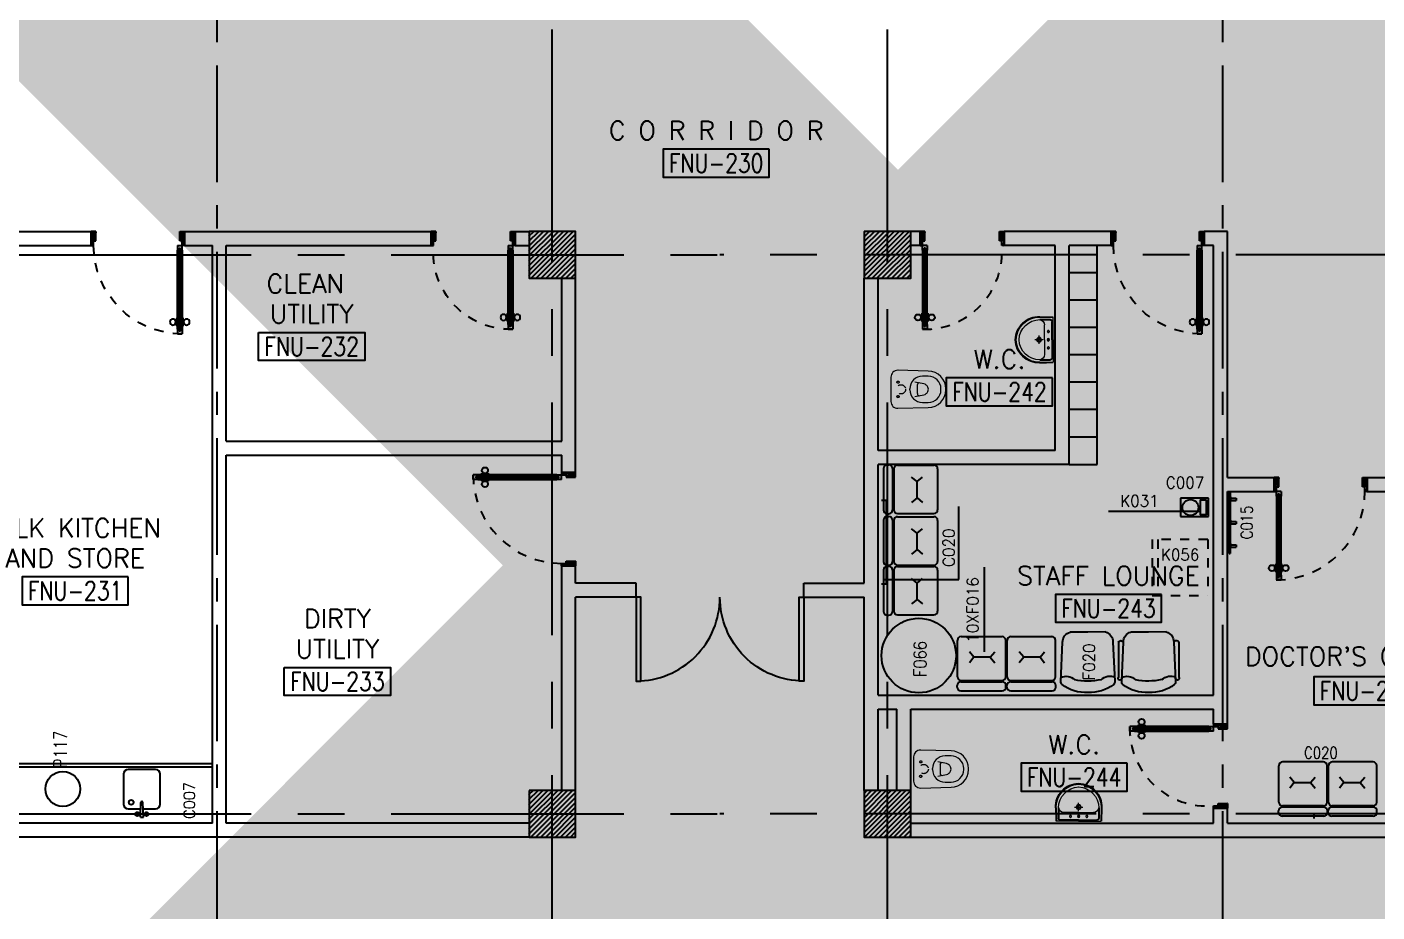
# Model space of a CAD drawing. Extents: x 88852.7 to 88945.7, y 39921.6 to 40001.1.
# Drawn here: x 88869.53 to 88884.02, y 39958.65 to 39968.14 of the extents above; entities that cross this region are included whole.
import ezdxf
from ezdxf.enums import TextEntityAlignment as Align

# ---------------------------------------------------------------- set-up
doc = ezdxf.new("R2010")
doc.units = 0
doc.header["$MEASUREMENT"] = 0
for name, pattern in [('CENTER', [2, 1.25, -0.25, 0.25, -0.25]), ('CENTERX2', [4, 2.5, -0.5, 0.5, -0.5]), ('DASHED', [0.75, 0.5, -0.25]), ('HIDDEN', [0.375, 0.25, -0.125]), ('HIDDEN2', [0.1875, 0.125, -0.0625])]:
    doc.linetypes.add(name, pattern=pattern)
doc.layers.get('0').update_dxf_attribs({"linetype": 'CONTINUOUS'})
for name, color, linetype in [('A-TEXT', 7, 'CONTINUOUS'), ('AXES', 11, 'CENTERX2'), ('AXES1', 11, 'CENTER'), ('COL', 2, 'CONTINUOUS'), ('COUNTER', 3, 'CONTINUOUS'), ('DOOR', 7, 'CONTINUOUS'), ('FIX', 3, 'CONTINUOUS'), ('HAT', 8, 'CONTINUOUS'), ('Locker', 7, 'CONTINUOUS'), ('MEDICAL', 4, 'CONTINUOUS'), ('NON-MEDICAL', 4, 'CONTINUOUS'), ('RM-BOX', 4, 'CONTINUOUS'), ('RM-NAME', 2, 'CONTINUOUS'), ('RM-NO', 2, 'CONTINUOUS'), ('WALL', 4, 'CONTINUOUS')]:
    doc.layers.add(name, color=color, linetype=linetype)
doc.styles.add('ROMANS', font='ROMANS.shx', dxfattribs={"width": 0.6})
doc.dimstyles.new('DIM-OUT', dxfattribs={"dimscale": 0, "dimtxt": 0.24, "dimasz": 0.08, "dimexe": 0.02, "dimexo": 0.02, "dimgap": 0.05, "dimtad": 1, "dimdec": 0, "dimlfac": 1000, "dimzin": 0, "dimdsep": 46, "dimtxsty": 'ROMANS', "dimblk1": 'ARCHTICK', "dimblk2": 'ARCHTICK', "dimsah": 1, "dimcen": 0.01, "dimdle": 0.08, "dimclrd": 4, "dimclre": 4, "dimclrt": 2, "dimadec": 0, "dimazin": 0, "dimtp": 2, "dimtm": 2, "dimtfac": 0.114286, "dimtdec": 0, "dimtix": 1, "dimtmove": 2, "dimatfit": 3, "dimldrblk": 'ARCHTICK', "dimfxl": 0, "dimtolj": 1, "dimtzin": 0, "dimarcsym": 0})

# ---------------------------------------------------------------- blocks, each defined once
blk = doc.blocks.new('RM1')
at = {"layer": 'RM-BOX'}
blk.add_lwpolyline([(570, -200), (-570, -200), (-570, -500), (570, -500)], close=True, dxfattribs=at)
at = {"layer": 'RM-NAME', "style": 'ROMANS'}
for tag, p in [('ROOMNAME1', (0, 324)), ('ROOMNAME2', (0, 0))]:
    blk.add_attdef(tag, text='', height=200, dxfattribs=at).set_placement(p, align=Align.MIDDLE)
at = {"layer": 'RM-NO', "style": 'ROMANS', "width": 0.8}
blk.add_attdef('ROOMNO', text='', height=200, dxfattribs=at).set_placement((0, -350), align=Align.MIDDLE)
blk = doc.blocks.new('D1000')
at = {"layer": 'DOOR', "color": 7, "linetype": 'ByBlock'}
for p, q in [((0, 0), (-150, 0)), ((-150, 0), (-150, -25)), ((-150, 0), (0, 0)), ((0, -50), (-114, 0)), ((0, -50), (-40, 0)), ((0, -50), (0, 0)), ((-1050, -25), (-1100, -25)), ((-1100, -75), (-1100, -25)), ((-1100, -25), (-1100, -75)), ((-1050, -75), (-1100, -75)), ((-1050, -42), (-1070, -42)), ((-1070, -42), (-1070, -58)), ((-1050, -58), (-1070, -58)), ((-1050, -25), (-1050, -42)), ((-1050, -58), (-1050, -75)), ((-928, -18), (-1018, -18)), ((-1018, -25), (-1018, -18)), ((-1018, -75), (-1018, -82)), ((-928, -82), (-1018, -82)), ((-1005, -9), (-940, -9)), ((-1005, -18), (-1005, -9)), ((-1005, -18), (-940, -18)), ((-1005, -82), (-940, -82)), ((-1005, -82), (-1005, -91)), ((-1005, -91), (-940, -91)), ((-940, -18), (-940, -9)), ((-940, -82), (-940, -91)), ((-928, -25), (-928, -18)), ((-928, -75), (-928, -82)), ((-200, -42), (-200, -25)), ((-200, -25), (-150, -25)), ((-180, -42), (-200, -42)), ((-200, -75), (-200, -58)), ((-200, -58), (-180, -58)), ((-150, -75), (-200, -75)), ((-180, -58), (-180, -42)), ((-150, -75), (-150, -25)), ((-150, -25), (-100, -25)), ((-100, -25), (-100, -50)), ((0, -50), (-100, -37)), ((-100, -50), (0, -50)), ((-150, -975), (-100, -975)), ((-150, -1000), (-150, -975)), ((-150, -1000), (0, -1000)), ((0, -1000), (-150, -1000)), ((0, -950), (-114, -1000)), ((-100, -975), (-100, -950)), ((0, -950), (-100, -963)), ((-100, -950), (0, -950)), ((0, -950), (-40, -1000)), ((0, -950), (0, -1000))]:
    blk.add_line(p, q, dxfattribs=at)
at = {"layer": 'DOOR', "linetype": 'ByBlock'}
for p, q in [((-200, -25), (-1050, -25)), ((-200, -42), (-1050, -42)), ((-200, -58), (-1050, -58)), ((-1050, -75), (-200, -75))]:
    blk.add_line(p, q, dxfattribs=at)
at = {"layer": 'DOOR', "color": 7, "linetype": 'ByBlock'}
for centre in [(-973, 23), (-973, -124)]:
    blk.add_circle(centre, 32.4, dxfattribs=at)
for centre, radius, start, end in [((0, -50), 134, 158.1598, 169.28), ((0, -50), 74.4, 137.7764, 180), ((0, -50), 54.4, 113.2074, 180), ((0, -50), 154, 161.1053, 166.2858), ((0, -50), 114, 154.0838, 167.3774), ((0, -50), 94.4, 148.0182, 180), ((0, -50), 34.4, 90, 180), ((0, -50), 14.4, 90, 180), ((0, -950), 154, 193.7142, 198.8947), ((0, -950), 134, 190.72, 201.8402), ((0, -950), 94.4, 180, 211.9818), ((0, -950), 74.4, 180, 222.2236), ((0, -950), 54.4, 180, 246.7926), ((0, -950), 34.4, 180, 270), ((0, -950), 14.4, 180, 270)]:
    blk.add_arc(centre, radius, start, end, dxfattribs=at)
at = {"layer": 'DOOR', "linetype": 'HIDDEN', "ltscale": 0.5}
blk.add_arc((-149, -24), 951, 180.0434, 269.9667, dxfattribs=at)
blk = doc.blocks.new('DOOR90')
at = {"layer": 'DOOR', "linetype": 'ByBlock'}
for p, q in [((0, 0), (-150, 0)), ((-200, -25), (-1000, -25)), ((-200, -42), (-1000, -42)), ((-200, -58), (-1000, -58)), ((-1000, -75), (-200, -75))]:
    blk.add_line(p, q, dxfattribs=at)
at = {"layer": 'DOOR', "color": 0, "linetype": 'ByBlock'}
for p, q in [((-150, 0), (-150, -25)), ((-150, 0), (0, 0)), ((0, -50), (0, 0)), ((-1050, -25), (-1050, -75)), ((-1050, -75), (-1050, -25)), ((-1000, -25), (-1050, -25)), ((-1000, -75), (-1050, -75)), ((-1020, -42), (-1020, -58)), ((-1000, -42), (-1020, -42)), ((-1000, -58), (-1020, -58)), ((-1000, -25), (-1000, -42)), ((-1000, -58), (-1000, -75)), ((-968, -25), (-968, -18)), ((-878, -18), (-968, -18)), ((-968, -75), (-968, -82)), ((-878, -82), (-968, -82)), ((-955, -18), (-955, -9)), ((-955, -9), (-890, -9)), ((-955, -18), (-890, -18)), ((-955, -82), (-955, -91)), ((-955, -82), (-890, -82)), ((-955, -91), (-890, -91)), ((-890, -18), (-890, -9)), ((-890, -82), (-890, -91)), ((-878, -25), (-878, -18)), ((-878, -75), (-878, -82)), ((-200, -42), (-200, -25)), ((-200, -25), (-150, -25)), ((-180, -42), (-200, -42)), ((-200, -75), (-200, -58)), ((-200, -58), (-180, -58)), ((-150, -75), (-200, -75)), ((-180, -58), (-180, -42)), ((-150, -75), (-150, -25)), ((-150, -25), (-100, -25)), ((-100, -25), (-100, -50)), ((-100, -50), (0, -50)), ((-100, -850), (0, -850)), ((-100, -875), (-100, -850)), ((0, -850), (0, -900)), ((-150, -900), (-150, -875)), ((-150, -875), (-100, -875)), ((0, -900), (-150, -900)), ((-150, -900), (0, -900))]:
    blk.add_line(p, q, dxfattribs=at)
at = {"layer": 'DOOR', "color": 9, "linetype": 'ByBlock'}
for p, q in [((0, -50), (-114, 0)), ((0, -50), (-40, 0)), ((0, -50), (-100, -37)), ((0, -850), (-114, -900)), ((0, -850), (-100, -863)), ((0, -850), (-40, -900))]:
    blk.add_line(p, q, dxfattribs=at)
at = {"layer": 'DOOR', "color": 0, "linetype": 'ByBlock'}
for centre in [(-923, 24), (-923, -124)]:
    blk.add_circle(centre, 32.4, dxfattribs=at)
at = {"layer": 'DOOR', "color": 9, "linetype": 'ByBlock'}
for centre, radius, start, end in [((0, -50), 74.4, 137.7764, 180), ((0, -50), 54.4, 113.2074, 180), ((0, -50), 154, 161.1053, 166.2858), ((0, -50), 134, 158.1598, 169.28), ((0, -50), 114, 154.0838, 167.3774), ((0, -50), 94.4, 148.0182, 180), ((0, -50), 34.4, 90, 180), ((0, -50), 14.4, 90, 180), ((0, -850), 94.4, 180, 211.9818), ((0, -850), 74.4, 180, 222.2236), ((0, -850), 54.4, 180, 246.7926), ((0, -850), 34.4, 180, 270), ((0, -850), 14.4, 180, 270), ((0, -850), 154, 193.7142, 198.8947), ((0, -850), 134, 190.72, 201.8402)]:
    blk.add_arc(centre, radius, start, end, dxfattribs=at)
at = {"layer": 'DOOR', "linetype": 'HIDDEN', "ltscale": 0.5}
blk.add_arc((-222, -50), 828, 178.2701, 275.003, dxfattribs=at)
blk = doc.blocks.new('WC1')
at = {"layer": 'FIX', "lineweight": 20}
for p, q in [((-210, 204), (-538, 194)), ((-727, 5), (-727, -5)), ((-674, 5), (-674, -5)), ((-534, 24), (-540, 0)), ((-540, 0), (-534, -24)), ((-475, 141), (-538, 141)), ((-395, 76), (-490, 60)), ((-339, 5), (-339, -5)), ((-137, 0), (-137, 131)), ((-137, -131), (-137, 0)), ((-538, -141), (-475, -141)), ((-490, -60), (-395, -76)), ((-538, -194), (-210, -204)), ((-213, -204), (-210, -204))]:
    blk.add_line(p, q, dxfattribs=at)
at = {"layer": 'FIX', "linetype": 'Continuous', "lineweight": 20}
blk.add_line((-420, -47), (-420, 45), dxfattribs=at)
at = {"layer": 'FIX', "linetype": 'HIDDEN2', "lineweight": 20, "ltscale": 0.3}
blk.add_circle((-245, 0), 49.8, dxfattribs=at)
at = {"layer": 'FIX', "linetype": 'HIDDEN', "lineweight": 20, "ltscale": 0.05}
for centre in [(-213, 78), (-213, -77)]:
    blk.add_circle(centre, 11.6, dxfattribs=at)
at = {"layer": 'FIX', "lineweight": 20}
for centre, radius, start, end in [((-538, 5), 189, 90, 180), ((-210, 131), 73, 360, 90), ((-538, 5), 136, 90, 180), ((-473, -7), 68.2, 128.9242, 152.8468), ((-464, -18), 82, 108.496, 128.9242), ((-475, 5), 136, 360, 90), ((-538, -5), 189, 180, 270), ((-538, -5), 136, 180, 270), ((-473, 7), 68.2, 207.1532, 231.0758), ((-464, 18), 82, 231.0758, 251.504), ((-475, -5), 136, 270, 0), ((-210, -131), 73, 270, 0)]:
    blk.add_arc(centre, radius, start, end, dxfattribs=at)
at = {"layer": 'FIX', "linetype": 'Continuous', "lineweight": 20}
for centre, start, end in [((-443, 46), 357.6662, 91.6121), ((-442, -46), 268.3879, 2.3338)]:
    blk.add_arc(centre, 22.3, start, end, dxfattribs=at)
blk = doc.blocks.new('LAV1')
at = {"layer": 'FIX', "linetype": 'ByBlock', "ltscale": 0.3}
for p, q in [((-280, 210), (-275, 50)), ((-245, 210), (-245, 85)), ((245, 210), (245, 85)), ((280, 210), (275, 50)), ((0, 60), (-220, 60)), ((0, 60), (220, 60))]:
    blk.add_line(p, q, dxfattribs=at)
at = {"layer": 'FIX', "linetype": 'Continuous', "lineweight": 20}
for p, q in [((-275, 210), (-275, 50)), ((275, 210), (275, 50)), ((0, 50), (-275, 50)), ((0, 50), (-252, 50)), ((0, 155), (-181, 155)), ((0, 155), (181, 155)), ((0, 50), (275, 50)), ((0, 50), (252, 50))]:
    blk.add_line(p, q, dxfattribs=at)
at = {"layer": 'FIX', "linetype": 'DASHED', "lineweight": 20, "ltscale": 0.05}
for p, q in [((50, 220), (-50, 220)), ((0, 170), (0, 270)), ((0, 170), (0, 270))]:
    blk.add_line(p, q, dxfattribs=at)
at = {"layer": 'FIX', "lineweight": 20}
for p, q in [((16, 107), (-15, 107)), ((0, 92), (0, 123))]:
    blk.add_line(p, q, dxfattribs=at)
for centre, radius in [((0, 220), 29.5), ((0, 220), 22.5), ((0, 107), 15.5)]:
    blk.add_circle(centre, radius, dxfattribs=at)
at = {"layer": 'FIX', "linetype": 'HIDDEN', "lineweight": 20, "ltscale": 0.05}
for centre in [(-100, 107), (100, 107)]:
    blk.add_circle(centre, 12.4, dxfattribs=at)
at = {"layer": 'FIX', "linetype": 'ByBlock', "ltscale": 0.3}
for centre, radius, start, end in [((7, 220), 287, 91.3776, 182.0064), ((-7, 220), 287, 357.9936, 88.6224), ((-220, 85), 24.9, 179.7021, 269.9486), ((220, 85), 24.9, 270.0514, 0.2979)]:
    blk.add_arc(centre, radius, start, end, dxfattribs=at)
at = {"layer": 'FIX', "linetype": 'Continuous', "lineweight": 20}
for centre, radius, start, end in [((8, 217), 283, 91.6988, 181.351), ((-8, 217), 283, 358.649, 88.3012), ((8, 212), 253, 91.7328, 180.4884), ((-8, 212), 253, 359.5116, 88.2672), ((-179, 222), 66.9, 190.2006, 268.0786), ((179, 222), 66.9, 271.9214, 349.7994)]:
    blk.add_arc(centre, radius, start, end, dxfattribs=at)
blk = doc.blocks.new('*X528')
at = {"color": 0}
for p, q in [((196689, 149542), (197136, 149990)), ((196689, 149595), (197083, 149990)), ((196689, 149648), (197030, 149990)), ((196689, 149701), (196977, 149990)), ((196689, 149754), (196924, 149990)), ((196689, 149807), (196871, 149990)), ((196689, 149860), (196818, 149990)), ((196689, 149913), (196765, 149990)), ((196689, 149966), (196712, 149990)), ((196689, 149489), (197189, 149989)), ((196742, 149490), (197189, 149936)), ((196795, 149490), (197189, 149883)), ((196848, 149490), (197189, 149830)), ((196901, 149490), (197189, 149777)), ((196954, 149490), (197189, 149724)), ((197007, 149490), (197189, 149671)), ((197060, 149490), (197189, 149618)), ((197113, 149490), (197189, 149565)), ((197166, 149490), (197189, 149512))]:
    blk.add_line(p, q, dxfattribs=at)
blk = doc.blocks.new('COL50')
at = {"layer": 'COL'}
blk.add_lwpolyline([(-250, 250), (-250, -250), (250, -250), (250, 250)], close=True, dxfattribs=at)
blk = doc.blocks.new('*X523')
at = {"color": 0}
for p, q in [((80579, 149522), (81047, 149990)), ((80579, 149575), (80994, 149990)), ((80579, 149628), (80941, 149990)), ((80579, 149681), (80888, 149990)), ((80579, 149734), (80835, 149990)), ((80579, 149787), (80782, 149990)), ((80579, 149840), (80729, 149990)), ((80579, 149893), (80676, 149990)), ((80579, 149946), (80623, 149990)), ((80600, 149490), (81079, 149969)), ((80653, 149490), (81079, 149916)), ((80706, 149490), (81079, 149863)), ((80759, 149490), (81079, 149810)), ((80812, 149490), (81079, 149757)), ((80865, 149490), (81079, 149704)), ((80918, 149490), (81079, 149651)), ((80971, 149490), (81079, 149598)), ((81024, 149490), (81079, 149545)), ((81077, 149490), (81079, 149492))]:
    blk.add_line(p, q, dxfattribs=at)
blk = doc.blocks.new('*X522')
at = {"color": 0}
for p, q in [((80579, 155515), (81054, 155990)), ((80579, 155568), (81001, 155990)), ((80579, 155621), (80948, 155990)), ((80579, 155674), (80895, 155990)), ((80579, 155727), (80842, 155990)), ((80579, 155780), (80789, 155990)), ((80579, 155833), (80736, 155990)), ((80579, 155886), (80683, 155990)), ((80579, 155939), (80630, 155990)), ((80607, 155490), (81079, 155962)), ((80660, 155490), (81079, 155909)), ((80713, 155490), (81079, 155856)), ((80766, 155490), (81079, 155803)), ((80819, 155490), (81079, 155750)), ((80872, 155490), (81079, 155697)), ((80925, 155490), (81079, 155644)), ((80978, 155490), (81079, 155591)), ((81031, 155490), (81079, 155538))]:
    blk.add_line(p, q, dxfattribs=at)
blk = doc.blocks.new('*X521')
at = {"color": 0}
for p, q in [((84179, 155509), (84660, 155990)), ((84179, 155562), (84607, 155990)), ((84179, 155615), (84554, 155990)), ((84179, 155668), (84501, 155990)), ((84179, 155721), (84448, 155990)), ((84179, 155774), (84395, 155990)), ((84179, 155827), (84342, 155990)), ((84179, 155880), (84289, 155990)), ((84179, 155933), (84236, 155990)), ((84179, 155986), (84183, 155990)), ((84213, 155490), (84679, 155956)), ((84266, 155490), (84679, 155903)), ((84319, 155490), (84679, 155850)), ((84372, 155490), (84679, 155796)), ((84426, 155490), (84679, 155743)), ((84479, 155490), (84679, 155690)), ((84532, 155490), (84679, 155637)), ((84585, 155490), (84679, 155584)), ((84638, 155490), (84679, 155531))]:
    blk.add_line(p, q, dxfattribs=at)

msp = doc.modelspace()

# ---------------------------------------------------------------- linework, layer by layer
at = {"layer": 'AXES'}
for p, q in [((88875.1703, 39921.6153), (88875.1703, 40000.4279)), ((88878.7703, 39921.6153), (88878.7703, 40000.4279)), ((88853.4386, 39965.6996), (88876.9703, 39965.6996)), ((88945.0103, 39965.6996), (88876.9703, 39965.6996)), ((88853.4386, 39959.6996), (88876.9703, 39959.6996)), ((88945.0103, 39959.6996), (88876.9703, 39959.6996))]:
    msp.add_line(p, q, dxfattribs=at)
at = {"layer": 'AXES1'}
for p, q in [((88871.5703, 39928.4796), (88871.5703, 39987.2996)), ((88871.5703, 39928.4796), (88871.5703, 39987.2996)), ((88882.3703, 39928.4796), (88882.3703, 39987.2996)), ((88882.3703, 39928.4796), (88882.3703, 39987.2996))]:
    msp.add_line(p, q, dxfattribs=at)
at = {"layer": 'COUNTER', "linetype": 'ByBlock'}
msp.add_line((88871.5203, 39960.1996), (88868.2203, 39960.1996), dxfattribs=at)
at = {"layer": 'DOOR'}
for points in [[(88876.0703, 39961.1246), (88876.1203, 39961.1246), (88876.1203, 39962.0246), (88876.0703, 39962.0246), (88876.0703, 39961.1246, 0.4142136), (88876.9703, 39962.0246, 0.4142136)], [(88876.0703, 39961.1246), (88876.1203, 39961.1246), (88876.1203, 39962.0246), (88876.0703, 39962.0246), (88876.0703, 39961.1246, 0.4142136), (88876.9703, 39962.0246, 0.4142136)], [(88876.0703, 39961.1246), (88876.1203, 39961.1246), (88876.1203, 39962.0246), (88876.0703, 39962.0246), (88876.0703, 39961.1246, 0.4142136), (88876.9703, 39962.0246, 0.4142136)], [(88876.0703, 39961.1246), (88876.1203, 39961.1246), (88876.1203, 39962.0246), (88876.0703, 39962.0246), (88876.0703, 39961.1246, 0.4142136), (88876.9703, 39962.0246, 0.4142136)], [(88877.8703, 39961.1246), (88877.8203, 39961.1246), (88877.8203, 39962.0246), (88877.8703, 39962.0246), (88877.8703, 39961.1246, -0.4142136), (88876.9703, 39962.0246, -0.4142136)], [(88877.8703, 39961.1246), (88877.8203, 39961.1246), (88877.8203, 39962.0246), (88877.8703, 39962.0246), (88877.8703, 39961.1246, -0.4142136), (88876.9703, 39962.0246, -0.4142136)], [(88877.8703, 39961.1246), (88877.8203, 39961.1246), (88877.8203, 39962.0246), (88877.8703, 39962.0246), (88877.8703, 39961.1246, -0.4142136), (88876.9703, 39962.0246, -0.4142136)], [(88877.8703, 39961.1246), (88877.8203, 39961.1246), (88877.8203, 39962.0246), (88877.8703, 39962.0246), (88877.8703, 39961.1246, -0.4142136), (88876.9703, 39962.0246, -0.4142136)]]:
    msp.add_lwpolyline(points, format="xyb", dxfattribs=at)
at = {"layer": 'Locker', "linetype": 'Continuous'}
for p, q in [((88881.0193, 39963.4496), (88881.0193, 39965.7996)), ((88881.0193, 39965.5058), (88880.7193, 39965.5058)), ((88881.0193, 39965.2121), (88880.7193, 39965.2121)), ((88881.0193, 39964.9183), (88880.7193, 39964.9183)), ((88881.0193, 39964.6246), (88880.7193, 39964.6246)), ((88881.0193, 39964.3308), (88880.7193, 39964.3308)), ((88881.0193, 39964.0371), (88880.7193, 39964.0371)), ((88881.0193, 39963.7433), (88880.7193, 39963.7433)), ((88880.7193, 39963.4496), (88881.0193, 39963.4496))]:
    msp.add_line(p, q, dxfattribs=at)
at = {"layer": 'MEDICAL'}
for p, q in [((88878.7265, 39963.4049), (88878.7265, 39962.9606)), ((88878.7665, 39963.4449), (88878.7838, 39963.4449)), ((88878.8238, 39963.4049), (88878.8238, 39962.9606)), ((88878.8375, 39963.4023), (88878.8375, 39962.9632)), ((88878.8775, 39963.4423), (88879.2675, 39963.4423)), ((88879.0864, 39963.2648), (88879.0281, 39963.3135)), ((88879.0864, 39963.2648), (88879.1448, 39963.3135)), ((88879.3075, 39963.4023), (88879.3075, 39962.9632)), ((88879.0864, 39963.0897), (88879.0864, 39963.2648)), ((88878.7053, 39963.0654), (88878.7553, 39963.0654)), ((88878.7553, 39963.0654), (88878.7553, 39962.1654)), ((88879.0864, 39963.0897), (88879.0281, 39963.0411)), ((88879.0864, 39963.0897), (88879.1448, 39963.0411)), ((88878.7665, 39962.9206), (88878.7838, 39962.9206)), ((88878.7665, 39962.9206), (88878.7838, 39962.9206)), ((88878.7665, 39962.8909), (88878.7838, 39962.8909)), ((88878.8775, 39962.9232), (88879.2675, 39962.9232)), ((88878.8775, 39962.9232), (88879.2675, 39962.9232)), ((88878.8775, 39962.8883), (88879.2675, 39962.8883)), ((88878.7265, 39962.8509), (88878.7265, 39962.4065)), ((88878.8238, 39962.8509), (88878.8238, 39962.4065)), ((88878.8375, 39962.8483), (88878.8375, 39962.4091)), ((88879.0864, 39962.7108), (88879.0281, 39962.7594)), ((88879.0864, 39962.7108), (88879.1448, 39962.7594)), ((88879.3075, 39962.8483), (88879.3075, 39962.4091)), ((88879.0864, 39962.5357), (88879.0864, 39962.7108)), ((88879.0864, 39962.5357), (88879.0281, 39962.487)), ((88879.0864, 39962.5357), (88879.1448, 39962.487)), ((88878.7265, 39962.3158), (88878.7265, 39961.8714)), ((88878.7665, 39962.3665), (88878.7838, 39962.3665)), ((88878.7665, 39962.3665), (88878.7838, 39962.3665)), ((88878.7665, 39962.3558), (88878.7838, 39962.3558)), ((88878.8238, 39962.3158), (88878.8238, 39961.8714)), ((88878.8375, 39962.3132), (88878.8375, 39961.874)), ((88878.8775, 39962.3691), (88879.2675, 39962.3691)), ((88878.8775, 39962.3691), (88879.2675, 39962.3691)), ((88878.8775, 39962.3532), (88879.2675, 39962.3532)), ((88879.3075, 39962.3132), (88879.3075, 39961.874)), ((88878.7553, 39962.1654), (88878.7053, 39962.1654)), ((88879.0864, 39962.1757), (88879.0281, 39962.2243)), ((88879.0864, 39962.1757), (88879.1448, 39962.2243)), ((88879.0864, 39962.0005), (88879.0864, 39962.1757)), ((88879.0864, 39962.0005), (88879.0281, 39961.9519)), ((88879.0864, 39962.0005), (88879.1448, 39961.9519)), ((88878.7665, 39961.8314), (88878.7838, 39961.8314)), ((88878.7665, 39961.8314), (88878.7838, 39961.8314)), ((88878.8775, 39961.834), (88879.2675, 39961.834)), ((88878.8775, 39961.834), (88879.2675, 39961.834)), ((88879.5595, 39961.6009), (88879.9987, 39961.6009)), ((88880.0946, 39961.6009), (88880.5338, 39961.6009)), ((88879.5195, 39961.1709), (88879.5195, 39961.5609)), ((88879.697, 39961.3797), (88879.6484, 39961.4381)), ((88879.8721, 39961.3797), (88879.9208, 39961.4381)), ((88880.0387, 39961.1709), (88880.0387, 39961.5609)), ((88880.0387, 39961.1709), (88880.0387, 39961.5609)), ((88880.0546, 39961.1709), (88880.0546, 39961.5609)), ((88880.2321, 39961.3797), (88880.1835, 39961.4381)), ((88880.4073, 39961.3797), (88880.4559, 39961.4381)), ((88880.5738, 39961.1709), (88880.5738, 39961.5609)), ((88880.5738, 39961.1709), (88880.5738, 39961.5609)), ((88879.697, 39961.3797), (88879.6484, 39961.3214)), ((88879.8721, 39961.3797), (88879.697, 39961.3797)), ((88879.8721, 39961.3797), (88879.9208, 39961.3214)), ((88880.2321, 39961.3797), (88880.1835, 39961.3214)), ((88880.4073, 39961.3797), (88880.2321, 39961.3797)), ((88880.4073, 39961.3797), (88880.4559, 39961.3214)), ((88879.5595, 39961.1309), (88879.9987, 39961.1309)), ((88880.0946, 39961.1309), (88880.5338, 39961.1309)), ((88879.5169, 39961.0599), (88879.5169, 39961.0771)), ((88879.5569, 39961.1171), (88880.0013, 39961.1171)), ((88879.5569, 39961.0199), (88880.0013, 39961.0199)), ((88880.0413, 39961.0599), (88880.0413, 39961.0771)), ((88880.0413, 39961.0599), (88880.0413, 39961.0771)), ((88880.052, 39961.0599), (88880.052, 39961.0771)), ((88880.092, 39961.1171), (88880.5364, 39961.1171)), ((88880.092, 39961.0199), (88880.5364, 39961.0199)), ((88880.5764, 39961.0599), (88880.5764, 39961.0771)), ((88880.5764, 39961.0599), (88880.5764, 39961.0771))]:
    msp.add_line(p, q, dxfattribs=at)
at = {"layer": 'MEDICAL', "linetype": 'Continuous', "ltscale": 0.2}
for p, q in [((88882.2166, 39963.0887), (88881.9166, 39963.0887)), ((88881.9166, 39963.0887), (88881.9166, 39962.8887)), ((88882.2166, 39962.8887), (88882.2166, 39963.0887)), ((88881.9166, 39962.8887), (88882.2166, 39962.8887))]:
    msp.add_line(p, q, dxfattribs=at)
at = {"layer": 'MEDICAL', "linetype": 'DASHED', "ltscale": 0.2}
for p, q in [((88882.2099, 39962.6422), (88881.6099, 39962.6422)), ((88881.6099, 39962.6422), (88881.6099, 39962.0422)), ((88881.6726, 39962.6422), (88881.6726, 39962.0422)), ((88882.2099, 39962.6422), (88882.2099, 39962.0422)), ((88881.6099, 39962.0422), (88882.2099, 39962.0422))]:
    msp.add_line(p, q, dxfattribs=at)
at = {"layer": 'MEDICAL', "linetype": 'Continuous', "ltscale": 0.2}
msp.add_lwpolyline([(88882.1937, 39963.0659), (88882.1251, 39963.0659), (88882.1251, 39962.9114), (88882.1937, 39962.9114)], close=True, dxfattribs=at)
msp.add_circle((88882.0221, 39962.9858), 0.0858, dxfattribs=at)
at = {"layer": 'MEDICAL'}
for centre, radius in [((88879.1056, 39961.3979), 0.4), ((88869.9148, 39959.9668), 0.1875)]:
    msp.add_circle(centre, radius, dxfattribs=at)
for centre, start, end in [((88878.7665, 39963.4049), 90, 180), ((88878.7838, 39963.4049), 0, 90), ((88878.8775, 39963.4023), 90, 180), ((88879.2675, 39963.4023), 0, 90), ((88878.7665, 39962.9606), 180, 270), ((88878.7665, 39962.8509), 90, 180), ((88878.7838, 39962.9606), 270, 0), ((88878.7838, 39962.8509), 0, 90), ((88878.8775, 39962.9632), 180, 270), ((88878.8775, 39962.8483), 90, 180), ((88879.2675, 39962.9632), 270, 0), ((88879.2675, 39962.8483), 0, 90), ((88878.7665, 39962.4065), 180, 270), ((88878.7665, 39962.3158), 90, 180), ((88878.7838, 39962.4065), 270, 0), ((88878.7838, 39962.3158), 0, 90), ((88878.8775, 39962.4091), 180, 270), ((88878.8775, 39962.3132), 90, 180), ((88879.2675, 39962.4091), 270, 0), ((88879.2675, 39962.3132), 0, 90), ((88878.7665, 39961.8714), 180, 270), ((88878.7838, 39961.8714), 270, 0), ((88878.8775, 39961.874), 180, 270), ((88879.2675, 39961.874), 270, 0), ((88879.5595, 39961.5609), 90, 180), ((88879.9987, 39961.5609), 0, 90), ((88880.0946, 39961.5609), 90, 180), ((88880.5338, 39961.5609), 0, 90), ((88879.5595, 39961.1709), 180, 270), ((88879.9987, 39961.1709), 270, 0), ((88880.0946, 39961.1709), 180, 270), ((88880.5338, 39961.1709), 270, 0), ((88879.5569, 39961.0771), 90, 180), ((88879.5569, 39961.0599), 180, 270), ((88880.0013, 39961.0771), 0, 90), ((88880.0013, 39961.0599), 270, 0), ((88880.092, 39961.0771), 90, 180), ((88880.092, 39961.0599), 180, 270), ((88880.5364, 39961.0771), 0, 90), ((88880.5364, 39961.0599), 270, 0)]:
    msp.add_arc(centre, 0.04, start, end, dxfattribs=at)
at = {"layer": 'NON-MEDICAL'}
for p, q in [((88882.4359, 39963.1549), (88882.4359, 39962.4945)), ((88882.4359, 39963.1549), (88882.4486, 39963.1549)), ((88882.4486, 39963.1549), (88882.4486, 39962.4945)), ((88882.4486, 39963.0997), (88882.4536, 39963.0997)), ((88882.4486, 39963.0497), (88882.4536, 39963.0497)), ((88882.4536, 39963.0997), (88882.4536, 39963.0497)), ((88882.4536, 39963.0874), (88882.5121, 39963.0874)), ((88882.4536, 39963.062), (88882.5121, 39963.062)), ((88882.5121, 39963.0874), (88882.5121, 39963.062)), ((88882.4486, 39962.8497), (88882.4536, 39962.8497)), ((88882.4486, 39962.7997), (88882.4536, 39962.7997)), ((88882.4536, 39962.8497), (88882.4536, 39962.7997)), ((88882.4536, 39962.8374), (88882.5121, 39962.8374)), ((88882.4536, 39962.812), (88882.5121, 39962.812)), ((88882.5121, 39962.8374), (88882.5121, 39962.812)), ((88882.4486, 39962.5997), (88882.4536, 39962.5997)), ((88882.4536, 39962.5997), (88882.4536, 39962.5497)), ((88882.4536, 39962.5874), (88882.5121, 39962.5874)), ((88882.5121, 39962.5874), (88882.5121, 39962.562)), ((88882.4359, 39962.4945), (88882.4486, 39962.4945)), ((88882.4486, 39962.5497), (88882.4536, 39962.5497)), ((88882.4536, 39962.562), (88882.5121, 39962.562)), ((88868.2203, 39960.2411), (88871.5203, 39960.2411)), ((88870.5673, 39960.1247), (88870.5673, 39959.8036)), ((88870.5673, 39960.1247), (88870.5673, 39959.8036)), ((88870.9101, 39960.1746), (88870.6172, 39960.1746)), ((88870.9101, 39960.1746), (88870.6172, 39960.1746)), ((88870.96, 39959.8036), (88870.96, 39960.1247)), ((88870.96, 39959.8036), (88870.96, 39960.1247)), ((88882.9708, 39959.8262), (88882.9708, 39960.2162)), ((88882.9708, 39959.8262), (88882.9708, 39960.2162)), ((88883.4499, 39960.2562), (88883.0108, 39960.2562)), ((88883.4899, 39959.8262), (88883.4899, 39960.2162)), ((88883.5032, 39959.8262), (88883.5032, 39960.2162)), ((88883.5032, 39959.8262), (88883.5032, 39960.2162)), ((88883.9823, 39960.2562), (88883.5432, 39960.2562)), ((88884.0223, 39959.8262), (88884.0223, 39960.2162)), ((88883.1373, 39960.0351), (88883.0887, 39960.0935)), ((88883.1373, 39960.0351), (88883.0887, 39959.9767)), ((88883.1373, 39960.0351), (88883.3124, 39960.0351)), ((88883.3124, 39960.0351), (88883.3611, 39960.0935)), ((88883.3124, 39960.0351), (88883.3611, 39959.9767)), ((88883.6697, 39960.0351), (88883.6211, 39960.0935)), ((88883.6697, 39960.0351), (88883.6211, 39959.9767)), ((88883.6697, 39960.0351), (88883.8448, 39960.0351)), ((88883.8448, 39960.0351), (88883.8935, 39960.0935)), ((88883.8448, 39960.0351), (88883.8935, 39959.9767)), ((88870.6172, 39959.7538), (88870.7537, 39959.7538)), ((88870.6172, 39959.7538), (88870.7537, 39959.7538)), ((88870.7476, 39959.6656), (88870.7537, 39959.8208)), ((88870.7476, 39959.6656), (88870.7537, 39959.8208)), ((88870.7797, 39959.6656), (88870.7736, 39959.8208)), ((88870.7797, 39959.6656), (88870.7736, 39959.8208)), ((88870.7736, 39959.7538), (88870.9101, 39959.7538)), ((88870.7736, 39959.7538), (88870.9101, 39959.7538)), ((88882.9682, 39959.7152), (88882.9682, 39959.7324)), ((88882.9682, 39959.7152), (88882.9682, 39959.7324)), ((88883.4525, 39959.7724), (88883.0082, 39959.7724)), ((88883.4499, 39959.7862), (88883.0108, 39959.7862)), ((88884.3475, 39959.6988), (88883.3475, 39959.6988)), ((88883.3475, 39959.6988), (88883.3475, 39959.6488)), ((88883.4925, 39959.7152), (88883.4925, 39959.7324)), ((88883.5006, 39959.7152), (88883.5006, 39959.7324)), ((88883.5006, 39959.7152), (88883.5006, 39959.7324)), ((88883.9849, 39959.7724), (88883.5406, 39959.7724)), ((88883.9823, 39959.7862), (88883.5432, 39959.7862)), ((88884.0249, 39959.7152), (88884.0249, 39959.7324)), ((88870.7476, 39959.6656), (88870.7797, 39959.6656)), ((88870.7476, 39959.6656), (88870.7797, 39959.6656)), ((88883.4525, 39959.6752), (88883.0082, 39959.6752)), ((88883.9849, 39959.6752), (88883.5406, 39959.6752))]:
    msp.add_line(p, q, dxfattribs=at)
at = {"layer": 'NON-MEDICAL', "extrusion": (0, 0, -1)}
for p, q in [((88880.9193, 39961.6504), (88880.7301, 39961.6497)), ((88881.1084, 39961.651), (88880.9193, 39961.6504)), ((88881.5716, 39961.6507), (88881.3824, 39961.6501)), ((88881.7608, 39961.6514), (88881.5716, 39961.6507)), ((88880.6313, 39961.1215), (88880.6494, 39961.5414)), ((88881.1899, 39961.5432), (88881.2108, 39961.1235)), ((88881.2477, 39961.5415), (88881.249, 39961.1632)), ((88881.2837, 39961.1219), (88881.3017, 39961.5417)), ((88881.8422, 39961.5436), (88881.8632, 39961.1239)), ((88881.8963, 39961.5438), (88881.8975, 39961.1654))]:
    msp.add_line(p, q, dxfattribs=at)
at = {"layer": 'NON-MEDICAL'}
for centre, radius in [((88870.6492, 39959.8232), 0.0255), ((88870.6492, 39959.8232), 0.0255), ((88870.7139, 39959.6966), 0.0217), ((88870.7139, 39959.6966), 0.0217), ((88870.7139, 39959.6966), 0.014), ((88870.7139, 39959.6966), 0.014), ((88870.8134, 39959.6966), 0.0217), ((88870.8134, 39959.6966), 0.0217), ((88870.8134, 39959.6966), 0.014), ((88870.8134, 39959.6966), 0.014)]:
    msp.add_circle(centre, radius, dxfattribs=at)
at = {"layer": 'NON-MEDICAL', "extrusion": (0, 0, -1)}
for centre, radius, start, end in [((-88880.7573, 39961.5452), 0.108, 357.9438, 75.40436), ((-88881.0819, 39961.5464), 0.108, 104.204, 181.66456), ((-88881.4096, 39961.5456), 0.108, 357.9438, 75.40436), ((-88881.7343, 39961.5467), 0.108, 104.204, 181.66456), ((-88881.2748, 39961.5276), 0.0304, 27.22552, 152.38284), ((-88881.8693, 39961.5296), 0.0304, 27.22552, 152.38284), ((-88880.686, 39961.0406), 0.1352, 64.8807, 133.77179), ((-88880.9282, 39961.8742), 0.7509, 270.54762, 281.42695), ((-88880.9087, 39961.8741), 0.7509, 258.18141, 269.06074), ((-88881.1567, 39961.0422), 0.1352, 45.83657, 114.72766), ((-88881.265, 39961.152), 0.0195, 144.64829, 34.96008), ((-88881.3383, 39961.0409), 0.1352, 64.8807, 133.77179), ((-88881.5806, 39961.8745), 0.7509, 270.54762, 281.42695), ((-88881.5611, 39961.8745), 0.7509, 258.18141, 269.06074), ((-88881.8091, 39961.0425), 0.1352, 45.83657, 114.72766), ((-88881.8816, 39961.1541), 0.0195, 144.64829, 34.96008), ((-88880.6822, 39961.1198), 0.051, 320.2645, 1.892), ((-88880.8953, 39961.413), 0.412, 266.36093, 307.75712), ((-88880.9448, 39961.4132), 0.412, 231.85124, 273.24743), ((-88881.1599, 39961.1215), 0.051, 177.71636, 219.34386), ((-88881.3346, 39961.1202), 0.051, 320.2645, 1.892), ((-88881.5477, 39961.4133), 0.412, 266.36093, 307.75712), ((-88881.5972, 39961.4135), 0.412, 231.85124, 273.24743), ((-88881.8122, 39961.1218), 0.051, 177.71636, 219.34386)]:
    msp.add_arc(centre, radius, start, end, dxfattribs=at)
at = {"layer": 'NON-MEDICAL'}
for centre, radius, start, end in [((88870.6172, 39960.1247), 0.0499, 90, 180), ((88870.6172, 39960.1247), 0.0499, 90, 180), ((88870.9101, 39960.1247), 0.0499, 0, 90), ((88870.9101, 39960.1247), 0.0499, 0, 90), ((88883.0108, 39960.2162), 0.04, 90, 180), ((88883.4499, 39960.2162), 0.04, 0, 90), ((88883.5432, 39960.2162), 0.04, 90, 180), ((88883.9823, 39960.2162), 0.04, 0, 90), ((88870.7636, 39959.8208), 0.00997, 0, 180), ((88870.7636, 39959.8208), 0.00997, 0, 180), ((88883.0108, 39959.8262), 0.04, 180, 270), ((88883.4499, 39959.8262), 0.04, 270, 0), ((88883.5432, 39959.8262), 0.04, 180, 270), ((88883.9823, 39959.8262), 0.04, 270, 0), ((88870.6172, 39959.8036), 0.0499, 180, 270), ((88870.6172, 39959.8036), 0.0499, 180, 270), ((88870.9101, 39959.8036), 0.0499, 270, 0), ((88870.9101, 39959.8036), 0.0499, 270, 0), ((88883.0082, 39959.7324), 0.04, 90, 180), ((88883.0082, 39959.7152), 0.04, 180, 270), ((88883.4525, 39959.7324), 0.04, 0, 90), ((88883.4525, 39959.7152), 0.04, 270, 0), ((88883.5406, 39959.7324), 0.04, 90, 180), ((88883.5406, 39959.7152), 0.04, 180, 270), ((88883.9849, 39959.7324), 0.04, 0, 90), ((88883.9849, 39959.7152), 0.04, 270, 0)]:
    msp.add_arc(centre, radius, start, end, dxfattribs=at)
at = {"layer": 'WALL'}
for p, q in [((88868.2203, 39965.9496), (88870.2203, 39965.9496)), ((88870.2203, 39965.7996), (88870.2203, 39965.9496)), ((88871.2203, 39965.7996), (88871.2203, 39965.9496)), ((88871.2203, 39965.9496), (88873.8703, 39965.9496)), ((88873.8703, 39965.9496), (88873.8703, 39965.7996)), ((88874.7703, 39965.9496), (88874.7703, 39965.7996)), ((88874.7703, 39965.9496), (88874.7703, 39965.7996)), ((88874.7703, 39965.9496), (88874.9203, 39965.9496)), ((88879.1203, 39965.9496), (88879.0203, 39965.9496)), ((88879.1203, 39965.7996), (88879.1203, 39965.9496)), ((88879.1203, 39965.7996), (88879.1203, 39965.9496)), ((88880.0203, 39965.7996), (88880.0203, 39965.9496)), ((88881.1693, 39965.9496), (88880.0203, 39965.9496)), ((88881.1693, 39965.7996), (88881.1693, 39965.9496)), ((88882.1693, 39965.7996), (88882.1693, 39965.9496)), ((88882.4202, 39965.9496), (88882.1693, 39965.9496)), ((88882.4202, 39963.3096), (88882.4202, 39965.9496)), ((88868.2203, 39965.7996), (88870.2203, 39965.7996)), ((88871.2203, 39965.7996), (88871.5203, 39965.7996)), ((88871.5203, 39959.5996), (88871.5203, 39965.7996)), ((88871.6703, 39963.6996), (88871.6703, 39965.7996)), ((88871.6703, 39965.7996), (88873.8703, 39965.7996)), ((88874.7703, 39965.7996), (88874.9203, 39965.7996)), ((88879.1203, 39965.7996), (88879.0203, 39965.7996)), ((88880.5693, 39965.7996), (88880.0203, 39965.7996)), ((88880.5693, 39963.5996), (88880.5693, 39965.7996)), ((88880.7193, 39963.4496), (88880.7193, 39965.7996)), ((88881.1693, 39965.7996), (88880.7193, 39965.7996)), ((88882.2702, 39965.7996), (88882.1693, 39965.7996)), ((88882.2702, 39960.9746), (88882.2702, 39965.7996)), ((88875.2712, 39963.6996), (88875.2712, 39965.4496)), ((88875.4203, 39963.3621), (88875.4203, 39965.4496)), ((88878.5203, 39962.1746), (88878.5203, 39965.4496)), ((88878.6702, 39963.5996), (88878.6702, 39965.4496)), ((88871.6703, 39963.6996), (88875.2712, 39963.6996)), ((88874.0627, 39963.6996), (88875.2712, 39963.6996)), ((88880.5693, 39963.5996), (88878.6702, 39963.5996)), ((88871.6703, 39959.5996), (88871.6703, 39963.5496)), ((88871.6703, 39963.5496), (88875.2712, 39963.5496)), ((88874.0627, 39963.5496), (88875.2712, 39963.5496)), ((88875.2712, 39963.3621), (88875.2712, 39963.5496)), ((88875.2712, 39963.3621), (88875.2712, 39963.5496)), ((88875.2712, 39963.3621), (88875.2712, 39963.5496)), ((88875.2712, 39963.3621), (88875.2712, 39963.5496)), ((88878.6702, 39960.9746), (88878.6702, 39963.4496)), ((88880.7193, 39963.4496), (88878.6702, 39963.4496)), ((88875.4203, 39963.3621), (88875.2712, 39963.3621)), ((88875.4203, 39963.3621), (88875.2712, 39963.3621)), ((88882.4202, 39963.3096), (88882.9193, 39963.3096)), ((88882.9193, 39963.1596), (88882.9193, 39963.3096)), ((88883.9193, 39963.3096), (88886.1203, 39963.3096)), ((88883.9193, 39963.1596), (88883.9193, 39963.3096)), ((88882.4202, 39960.6621), (88882.4202, 39963.1596)), ((88882.4202, 39963.1596), (88882.9193, 39963.1596)), ((88883.9193, 39963.1596), (88885.7203, 39963.1596)), ((88875.4203, 39962.3621), (88875.2712, 39962.3621)), ((88875.2712, 39959.9496), (88875.2712, 39962.3621)), ((88875.2712, 39960.9746), (88875.2712, 39962.3621)), ((88875.4203, 39962.3621), (88875.2712, 39962.3621)), ((88875.2712, 39960.9746), (88875.2712, 39962.3621)), ((88875.2712, 39960.9746), (88875.2712, 39962.3621)), ((88875.4203, 39962.1746), (88875.4203, 39962.3621)), ((88875.4203, 39962.1746), (88875.4203, 39962.3621)), ((88875.4203, 39962.1746), (88875.4203, 39962.3621)), ((88875.4203, 39962.1746), (88875.4203, 39962.3621)), ((88876.0703, 39962.1746), (88875.4203, 39962.1746)), ((88876.0703, 39962.1746), (88875.4203, 39962.1746)), ((88876.0703, 39962.1746), (88875.4203, 39962.1746)), ((88876.0703, 39962.1746), (88875.4203, 39962.1746)), ((88876.0703, 39962.0246), (88876.0703, 39962.1746)), ((88876.0703, 39962.0246), (88876.0703, 39962.1746)), ((88876.0703, 39962.0246), (88876.0703, 39962.1746)), ((88876.0703, 39962.0246), (88876.0703, 39962.1746)), ((88877.8703, 39962.0246), (88877.8703, 39962.1746)), ((88877.8703, 39962.0246), (88877.8703, 39962.1746)), ((88877.8703, 39962.0246), (88877.8703, 39962.1746)), ((88877.8703, 39962.0246), (88877.8703, 39962.1746)), ((88877.8703, 39962.1746), (88878.5203, 39962.1746)), ((88877.8703, 39962.0246), (88877.8703, 39962.1746)), ((88877.8703, 39962.0246), (88877.8703, 39962.1746)), ((88875.4203, 39959.9496), (88875.4203, 39962.0246)), ((88875.4203, 39960.8246), (88875.4203, 39962.0246)), ((88876.0703, 39962.0246), (88875.4203, 39962.0246)), ((88876.0703, 39962.0246), (88875.4203, 39962.0246)), ((88876.0703, 39962.0246), (88875.4203, 39962.0246)), ((88875.4203, 39960.8246), (88875.4203, 39962.0246)), ((88875.4203, 39960.8246), (88875.4203, 39962.0246)), ((88876.0703, 39962.0246), (88875.4203, 39962.0246)), ((88877.8703, 39962.0246), (88878.5203, 39962.0246)), ((88878.5193, 39959.949), (88878.5193, 39962.0246)), ((88878.6693, 39960.9746), (88882.2702, 39960.9746)), ((88878.6693, 39959.949), (88878.6693, 39960.8246)), ((88878.6693, 39960.8246), (88878.8702, 39960.8246)), ((88878.8702, 39959.949), (88878.8702, 39960.8246)), ((88879.0203, 39959.949), (88879.0203, 39960.8246)), ((88879.0203, 39960.8246), (88882.2702, 39960.8246)), ((88880.0453, 39960.8246), (88880.2345, 39960.8246)), ((88882.2702, 39960.6621), (88882.2702, 39960.8246)), ((88882.2702, 39960.6621), (88882.4202, 39960.6621)), ((88882.2702, 39959.7621), (88882.4202, 39959.7621)), ((88882.2702, 39959.5996), (88882.2702, 39959.7621)), ((88882.4202, 39959.5996), (88882.4202, 39959.7621)), ((88871.5203, 39959.5996), (88868.2203, 39959.5996)), ((88874.9203, 39959.5996), (88871.6703, 39959.5996)), ((88879.0203, 39959.5996), (88882.2702, 39959.5996)), ((88882.4202, 39959.5996), (88885.7203, 39959.5996)), ((88874.9203, 39959.4496), (88868.2203, 39959.4496)), ((88879.0203, 39959.4496), (88885.7203, 39959.4496)), ((88879.8953, 39959.4496), (88880.2345, 39959.4496))]:
    msp.add_line(p, q, dxfattribs=at)

# ---------------------------------------------------------------- block references
at = {"layer": 'COL', "xscale": 0.001000000003841706, "yscale": 0.000999999996565748, "zscale": 0.001}
for p in [(88875.1703, 39965.6996), (88878.7703, 39965.6996), (88875.1703, 39959.6996), (88878.7703, 39959.6996)]:
    msp.add_blockref('COL50', p, dxfattribs=at)
at = {"layer": 'DOOR', "color": 0, "linetype": 'Continuous', "yscale": 0.000999999996565748, "zscale": 0.001}
for p, xscale, rotation in [((88871.2203, 39965.9496), -0.000999999996565748, 270), ((88882.1693, 39965.9496), -0.000999999996565748, 270), ((88882.9193, 39963.3096), 0.000999999996565748, 90)]:
    msp.add_blockref('D1000', p, dxfattribs=dict(at, xscale=xscale, rotation=rotation))
at = {"layer": 'DOOR', "color": 0, "linetype": 'ByBlock', "yscale": 0.000999999996565748, "zscale": 0.001}
for p, xscale, rotation in [((88874.7703, 39965.9496), -0.000999999996565748, 270), ((88879.1203, 39965.9496), 0.000999999996565748, 90)]:
    msp.add_blockref('DOOR90', p, dxfattribs=dict(at, xscale=xscale, rotation=rotation))
at = {"layer": 'DOOR', "color": 0, "linetype": 'Continuous', "xscale": 0.001000000003841706, "yscale": 0.000999999996565748, "zscale": 0.001}
msp.add_blockref('D1000', (88875.4203, 39963.3621), dxfattribs=at)
at = {"layer": 'DOOR', "color": 0, "linetype": 'ByBlock', "xscale": 0.001000000003841706, "yscale": 0.000999999996565748, "zscale": 0.001}
msp.add_blockref('DOOR90', (88882.4202, 39960.6621), dxfattribs=at)
at = {"layer": 'FIX'}
for name, p, xscale, yscale, zscale, rotation in [('LAV1', (88880.5903, 39964.7871), -0.000879999999597203, 0.000879999999597203, 0.0008800000000000001, 90), ('WC1', (88878.6693, 39964.2551), 0.001000000003841706, 0.000999999996565748, 0.001, 180), ('WC1', (88878.6693, 39964.2551), 0.001000000003841706, 0.000999999996565748, 0.001, 180), ('WC1', (88878.9131, 39960.1803), 0.001000000003841706, 0.000999999996565748, 0.001, 180)]:
    msp.add_blockref(name, p, dxfattribs=dict(at, xscale=xscale, yscale=yscale, zscale=zscale, rotation=rotation))
at = {"layer": 'FIX', "xscale": -0.0008800000068731606, "yscale": 0.000879999999597203, "zscale": 0.0008800000000000001}
msp.add_blockref('LAV1', (88880.8216, 39959.5786), dxfattribs=at)
at = {"layer": 'HAT', "xscale": 0.001000000003841706, "yscale": 0.000999999996565748, "zscale": 0.001}
for name, p in [('*X522', (88794.341, 39809.9598)), ('*X521', (88794.341, 39809.9598)), ('*X523', (88794.341, 39809.9598)), ('*X528', (88681.8317, 39809.9598))]:
    msp.add_blockref(name, p, dxfattribs=at)
at = {"layer": 'RM-NO', "xscale": 0.001000000003841706, "yscale": 0.000999999996565748, "zscale": 0.001}
for p, values in [((88876.9298, 39967.0326), {'ROOMNO': 'FNU-230', 'ROOMNAME2': 'C O R R I D O R'}), ((88876.9298, 39967.0326), {'ROOMNO': 'FNU-230', 'ROOMNAME2': 'C O R R I D O R'}), ((88879.9708, 39964.5786), {'ROOMNO': 'FNU-242', 'ROOMNAME2': 'W.C.'}), ((88870.0467, 39962.4438), {'ROOMNO': 'FNU-231', 'ROOMNAME2': 'AND STORE', 'ROOMNAME1': 'MILK KITCHEN'}), ((88881.1416, 39962.2548), {'ROOMNO': 'FNU-243', 'ROOMNAME2': 'STAFF LOUNGE'}), ((88880.7727, 39960.443), {'ROOMNO': 'FNU-244', 'ROOMNAME2': 'W.C.'})]:
    msp.add_blockref('RM1', p, dxfattribs=at).add_auto_attribs(values)
at = {"layer": 'RM-NO'}
ref = msp.add_blockref('RM1', (88872.5869, 39965.0657), dxfattribs=dict(at, xscale=-0.001000000003841706, yscale=0.000999999996565748, zscale=0.001))
ref.add_attrib('ROOMNO', 'FNU-232', dxfattribs={"height": 0.2, "style": 'ROMANS', "width": 0.8}).set_placement((88872.5869, 39964.7157), align=Align.MIDDLE)
ref.add_attrib('ROOMNAME2', 'UTILITY', dxfattribs={"layer": 'RM-NAME', "height": 0.2, "style": 'ROMANS'}).set_placement((88872.5869, 39965.0657), align=Align.MIDDLE)
ref.add_attrib('ROOMNAME1', 'CLEAN ', dxfattribs={"layer": 'RM-NAME', "height": 0.2, "style": 'ROMANS'}).set_placement((88872.5869, 39965.3895), align=Align.MIDDLE)
ref = msp.add_blockref('RM1', (88872.8627, 39961.4706), dxfattribs=dict(at, xscale=-0.001000000003841706, yscale=0.000999999996565748, zscale=0.001))
ref.add_attrib('ROOMNO', 'FNU-233', dxfattribs={"height": 0.2, "style": 'ROMANS', "width": 0.8}).set_placement((88872.8627, 39961.1206), align=Align.MIDDLE)
ref.add_attrib('ROOMNAME2', 'UTILITY', dxfattribs={"layer": 'RM-NAME', "height": 0.2, "style": 'ROMANS'}).set_placement((88872.8627, 39961.4706), align=Align.MIDDLE)
ref.add_attrib('ROOMNAME1', 'DIRTY', dxfattribs={"layer": 'RM-NAME', "height": 0.2, "style": 'ROMANS'}).set_placement((88872.8627, 39961.7944), align=Align.MIDDLE)
ref = msp.add_blockref('RM1', (88883.9179, 39961.3697), dxfattribs=dict(at, xscale=0.001000000003841706, yscale=0.000999999996565748, zscale=0.001))
ref.add_attrib('ROOMNO', 'FNU-245', dxfattribs={"height": 0.2, "style": 'ROMANS', "width": 0.8}).set_placement((88883.9179, 39961.0197), align=Align.MIDDLE)
ref.add_attrib('ROOMNAME1', "DOCTOR'S ON-CALL", dxfattribs={"layer": 'RM-NAME', "height": 0.2, "style": 'ROMANS'}).set_placement((88883.9429, 39961.3891), align=Align.MIDDLE)

# ---------------------------------------------------------------- texts
at = {"layer": 'A-TEXT', "color": 7, "ltscale": 400, "style": 'ROMANS'}
for s, width, p in [('C007', 0.95, (88881.7575, 39963.1911)), ('K031', 0.95, (88881.2678, 39962.9951)), ('K056', 0.95, (88881.7053, 39962.4179)), ('C020', 0.833974, (88883.2413, 39960.2923))]:
    msp.add_text(s, height=0.125, dxfattribs=dict(at, width=width)).set_placement(p)
for s, height, width, p in [('C015', 0.125, 0.833974, (88882.6893, 39962.6454)), ('C020', 0.125, 0.95, (88879.4894, 39962.3493)), ('10XF016', 0.125, 0.95, (88879.7459, 39961.5367)), ('F066', 0.13824, 0.833974, (88879.1886, 39961.1683)), ('F020', 0.125, 0.95, (88880.9966, 39961.1312)), ('P117', 0.13824, 0.833974, (88869.9571, 39960.1916)), ('C007', 0.12, 0.95, (88871.3333, 39959.6451))]:
    msp.add_text(s, height=height, rotation=90, dxfattribs=dict(at, width=width)).set_placement(p)

# ---------------------------------------------------------------- leaders
at = {"layer": 'A-TEXT', "ltscale": 400}
for points in [[(88878.7318, 39962.2159), (88879.5343, 39962.2159), (88879.5343, 39962.997)], [(88882.1165, 39962.9445), (88881.1435, 39962.9445)], [(88879.811, 39961.4375), (88879.811, 39962.3457)]]:
    msp.add_leader(points, dimstyle='DIM-OUT', override={"dimscale": 1, "dimasz": 40}, dxfattribs=at)

doc.saveas('drawing.dxf')
